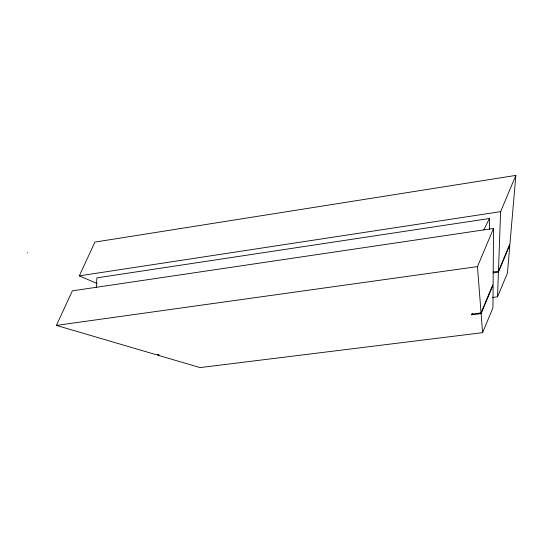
<?xml version="1.0" encoding="UTF-8"?>
<svg xmlns="http://www.w3.org/2000/svg" width="543" height="543" viewBox="0 0 543 543"><rect width="100%" height="100%" fill="white"/><g stroke="black" fill="none" stroke-linecap="round" stroke-linejoin="round"><path stroke-width="0.81" d="M493.526 228.454L493.125 284.037L481.05 312.911L471.663 314.119L471.765 314.811L481.105 313.616L493.119 284.885L492.956 307.786L482.578 332.669L200.068 367.591L157.545 355.108L159.126 354.905L157.579 354.443L155.99 354.647L56.384 325.4L72.368 290.844L493.526 228.454L477.467 266.606L481.05 312.911M497.537 296.804L498.42 272.206L509.87 244.825L507.44 273.068L497.537 296.804L492.508 297.469M493.064 272.043L498.454 271.296L500.598 211.648L515.85 175.409L94.916 242.09L79.298 275.858L97.156 283.534M96.287 287.641L96.898 277.846L489.413 218.51L489.528 229.465M515.85 175.409L509.958 243.78L498.454 271.296M471.765 314.811L472.41 313.263M483.881 229.811L489.413 218.51M27.15 252.828L27.544 252.76M79.298 275.858L500.598 211.648M56.384 325.4L477.467 266.606M493.058 272.946L498.42 272.206M481.105 313.616L482.578 332.669"/></g></svg>
